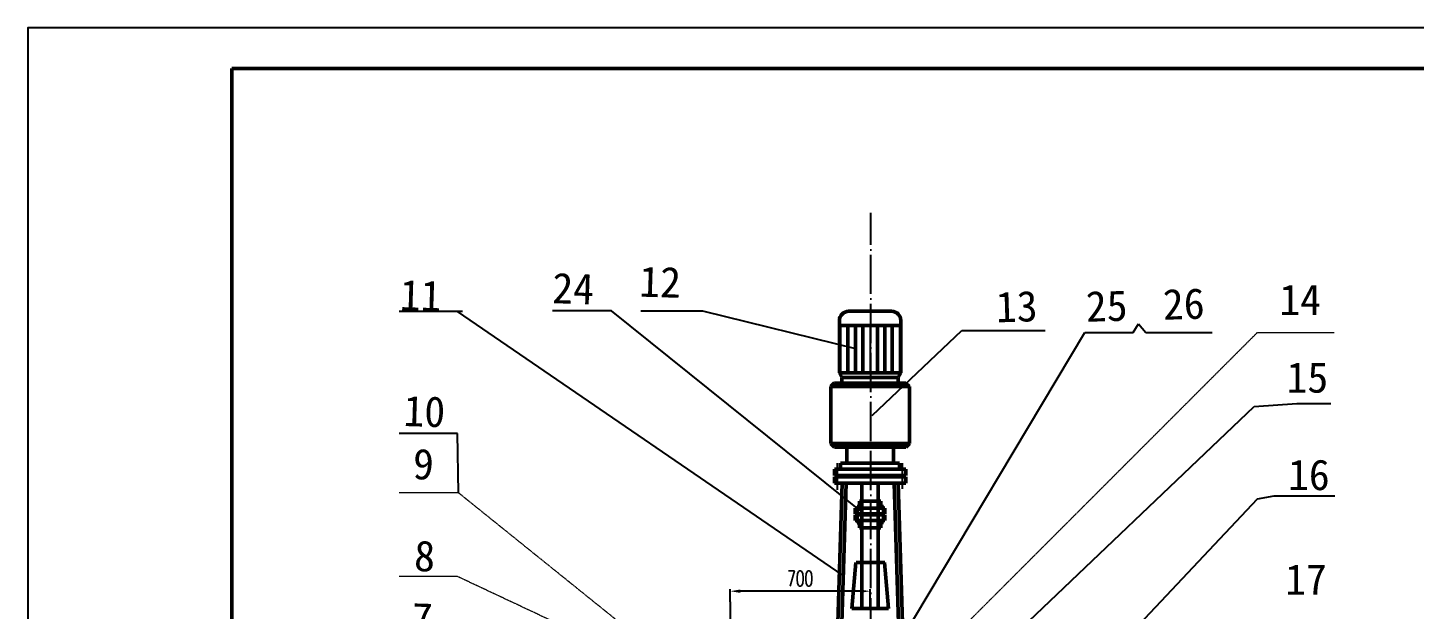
# Model space of a CAD drawing. Header units: millimetres. Extents: x -2068 to 14732, y -1331 to 10549.
# Drawn here: x -2068 to 4724, y 7702 to 10549 of the extents above; entities that cross this region are included whole.
import ezdxf

# ---------------------------------------------------------------- set-up
doc = ezdxf.new("R2010")
doc.units = ezdxf.units.MM
doc.linetypes.add('ACAD_ISO04W100', pattern=[30, 24, -3, 0, -3])
doc.linetypes.add('CENTER', pattern=[2, 1.25, -0.25, 0.25, -0.25])
doc.layers.get('0').update_dxf_attribs({"lineweight": 25})
doc.layers.add('center', color=1, linetype='ACAD_ISO04W100')
doc.layers.add('中心线', color=1, linetype='CENTER')
for name, color, linetype, lineweight in [('图层2', 1, 'CENTER', 5), ('图层3', 7, 'Continuous', 9), ('引线', 4, 'Continuous', 25), ('粗实线', 7, 'Continuous', 50), ('细实线', 7, 'Continuous', 25)]:
    doc.layers.add(name, color=color, linetype=linetype, lineweight=lineweight)
doc.styles.get("Standard").update_dxf_attribs({"font": 'txt', "bigfont": 'gbcbig.shx'})
doc.styles.add('TH_GBDIM', font='romans.shx', dxfattribs={"width": 0.66, "bigfont": 'hz.shx'})
doc.styles.add('样式 1', font='', dxfattribs={"height": 150})
doc.styles.get('样式 1').set_extended_font_data('FangSong_GB2312')
doc.dimstyles.new('副本 ISO-25', dxfattribs={"dimtxt": 150, "dimasz": 2.5, "dimexe": 1.25, "dimexo": 0.625, "dimtad": 1, "dimtxsty": 'Standard', "dimcen": 2.5, "dimadec": 0, "dimazin": 0, "dimtfac": 1, "dimtmove": 0, "dimatfit": 3, "dimfxl": 0, "dimarcsym": 0})
doc.dimstyles.new('副本 TH_GBDIM', dxfattribs={"dimscale": 5, "dimtxt": 15, "dimasz": 10, "dimexe": 2, "dimexo": 0, "dimgap": 5, "dimtad": 1, "dimtoh": 1, "dimdec": 0, "dimzin": 0, "dimdsep": 46, "dimtxsty": 'TH_GBDIM', "dimcen": 2.5, "dimclrd": 2, "dimclre": 2, "dimclrt": 2, "dimadec": 0, "dimazin": 0, "dimtfac": 0.714286, "dimtdec": 0, "dimtmove": 0, "dimatfit": 3, "dimfxl": 0, "dimtzin": 0, "dimlwd": -1, "dimlwe": -1, "dimarcsym": 0})

# ---------------------------------------------------------------- blocks, each defined once
blk = doc.blocks.new('*D26')
at = {"color": 2, "ltscale": 2}
for p, q in [((1372.6, 7737.6), (1372.6, 7800.4)), ((2008.4, 7790.4), (1422.6, 7790.4)), ((2058.4, 7706.2), (2058.4, 7800.4))]:
    blk.add_line(p, q, dxfattribs=at)
for points in [[(1422.6, 7798.7), (1422.6, 7782.1), (1372.6, 7790.4)], [(2008.4, 7798.7), (2008.4, 7782.1), (2058.4, 7790.4)]]:
    blk.add_solid(points, dxfattribs=at)
at = {"layer": 'Defpoints', "color": 0, "ltscale": 2}
for p in [(1372.6, 7790.4), (1372.6, 7737.6), (2058.4, 7706.2)]:
    blk.add_point(p, dxfattribs=at)
at = {"color": 2, "lineweight": 25, "ltscale": 2, "insert": (1715.5, 7852.9), "char_height": 75, "attachment_point": 5, "style": 'TH_GBDIM'}
blk.add_mtext('700', dxfattribs=at)

msp = doc.modelspace()

# ---------------------------------------------------------------- linework, layer by layer
for p, q in [((1914, 9091.4), (1914, 8860.2)), ((2058.4, 9091.4), (2058.4, 8860.2)), ((2202.7, 9091.4), (2202.7, 8860.2)), ((2002.3, 8208.2), (1993, 8199)), ((1993, 8208.2), (2002.2, 8198.9)), ((2005.2, 8166.2), (2005.2, 8168.5)), ((2112, 8166.2), (2005.2, 8166.2)), ((2112, 8166.2), (2005.2, 8166.2)), ((2005.2, 8166.2), (2005.2, 8163.9)), ((2112, 8166.2), (2005.2, 8166.2)), ((2112, 8168.5), (2112, 8166.2)), ((2112, 8163.9), (2112, 8166.2)), ((2114.9, 8208.2), (2124.2, 8199)), ((2124.1, 8208.2), (2115, 8198.9)), ((1993, 8124.2), (2002.2, 8133.5)), ((2002.3, 8124.2), (1993, 8133.4)), ((2114.9, 8124.2), (2124.2, 8133.4)), ((2124.1, 8124.2), (2115, 8133.5))]:
    msp.add_line(p, q)
at = {"lineweight": 50, "ltscale": 2}
for p, q in [((1884, 8810.1), (1865.9, 8792.1)), ((1884, 8810.1), (2232.8, 8809.6)), ((2250.8, 8792.1), (2232.8, 8809.6)), ((1865.9, 8514.1), (1884, 8496.1)), ((2232.8, 8496.1), (2250.8, 8514.1)), ((1884, 8387.3), (2232.8, 8387.3)), ((1884, 8357.2), (2232.8, 8357.2)), ((1914, 8417.4), (2202.7, 8417.4)), ((1884, 8349.7), (2232.8, 8349.7)), ((1884, 8319.6), (2232.8, 8319.6)), ((1921, 8319.6), (1891.2, 7352.9)), ((1941, 8319), (1910.6, 7332.9)), ((2175.8, 8319), (2206.1, 7332.9)), ((2195.8, 8319.6), (2225.5, 7352.9)), ((2006.3, 8231.2), (2110.8, 8231.2)), ((2011.1, 8231.2), (2106.1, 8231.2)), ((1988.4, 7931.2), (1968.4, 7706.2)), ((1990, 7931.5), (2130, 7931.5)), ((2128.4, 7931.2), (2148.4, 7706.2)), ((1968.4, 7706.2), (2148.4, 7706.2))]:
    msp.add_line(p, q, dxfattribs=at)
at = {"layer": 'center', "lineweight": 25, "ltscale": 8}
msp.add_line((2062.4, 1082.3), (2062.4, 9643.3), dxfattribs=at)
at = {"layer": 'center', "linetype": 'Continuous'}
for p, q in [((1899, 8286.9), (1899, 8417.4)), ((2217.8, 8292.2), (2217.8, 8417.4))]:
    msp.add_line(p, q, dxfattribs=at)
at = {"layer": 'center', "ltscale": 8}
msp.add_line((1372.6, 7737.6), (1372.6, 6918.9), dxfattribs=at)
at = {"layer": '中心线', "ltscale": 2}
for p, q in [((1997.6, 8214), (1997.6, 8117.7)), ((2119.5, 8213.6), (2119.5, 8117.7))]:
    msp.add_line(p, q, dxfattribs=at)
at = {"layer": '图层2', "color": 4, "ltscale": 2}
for p, q in [((2276.3, 7378.1), (3955.7, 9057.4)), ((3955.7, 9057.4), (4331.8, 9057.4)), ((42, 8272.4), (-248.6, 8272.4)), ((975.4, 7520.9), (42, 8272.4)), ((37.3, 7862.3), (-248.6, 7862.3)), ((1242, 7296.3), (37.3, 7862.3))]:
    msp.add_line(p, q, dxfattribs=at)
at = {"layer": '图层3', "color": 0, "linetype": 'Continuous', "lineweight": 50}
for p, q in [((1908, 8860.2), (1908, 9115.8)), ((1953.1, 9161), (2163.6, 9161)), ((2208.7, 9115.8), (2208.7, 8860.2)), ((1908, 9091.4), (2208.7, 9091.4)), ((1908, 8860.2), (1920.1, 8836.2)), ((1920.1, 8860.2), (1908, 8860.2)), ((1920.1, 8860.2), (2196.7, 8860.2)), ((1920.1, 8836.2), (1962.2, 8836.2)), ((1920.1, 8809.6), (1920.1, 8833.6)), ((1962.2, 8836.2), (2154.6, 8836.2)), ((2196.7, 8836.2), (2154.6, 8836.2)), ((2208.7, 8860.2), (2196.7, 8836.2)), ((2196.7, 8860.2), (2208.7, 8860.2)), ((2196.7, 8809.6), (2196.7, 8833.6)), ((1865.9, 8792.1), (1865.9, 8514.1)), ((1865.9, 8792.1), (2250.8, 8792.1)), ((2250.8, 8792.1), (2250.8, 8514.1)), ((1865.9, 8514.1), (2250.8, 8514.1)), ((1884, 8496.1), (1902, 8496.1)), ((1902, 8496.1), (2214.8, 8496.1)), ((1944.1, 8417.4), (1944.1, 8496.1)), ((2172.7, 8417.4), (2172.7, 8496.1)), ((2214.8, 8496.1), (2232.8, 8496.1)), ((1884, 8357.2), (1884, 8387.3)), ((1914, 8387.3), (1914, 8417.4)), ((1914, 8349.7), (1914, 8357.2)), ((2202.7, 8387.3), (2202.7, 8417.4)), ((2202.7, 8349.7), (2202.7, 8357.2)), ((2232.8, 8357.2), (2232.8, 8387.3)), ((1884, 8319.6), (1884, 8349.7)), ((2232.8, 8319.6), (2232.8, 8349.7))]:
    msp.add_line(p, q, dxfattribs=at)
for centre, start, end in [((1953.1, 9115.8), 90, 180), ((2163.6, 9115.8), 0, 90)]:
    msp.add_arc(centre, 45.1, start, end, dxfattribs=at)
at = {"layer": '引线', "ltscale": 2}
for p, q in [((61.2, 9160.2), (-248.6, 9160.2)), ((791.3, 9162.8), (503.1, 9162.8)), ((2029, 8168.5), (791.3, 9162.8)), ((1239, 9161.1), (934.5, 9161.1)), ((1994.6, 8975.8), (1239, 9161.1)), ((2069.1, 8651), (2507.1, 9067.6)), ((2107.4, 7378.1), (3111, 9057.7)), ((2507.1, 9067.6), (2915.7, 9066.6)), ((3111, 9057.7), (3347.5, 9057.2)), ((3347.5, 9057.2), (3373.8, 9099.9)), ((3373.8, 9099.9), (3409.7, 9057.7)), ((3409.7, 9057.7), (3734.6, 9057.7)), ((42, 8272.4), (36.5, 8563.3))]:
    msp.add_line(p, q, dxfattribs=at)
at = {"layer": '引线', "color": 4, "ltscale": 2}
for p, q in [((1925.8, 7867.8), (36.5, 9160.2)), ((36.5, 8563.3), (-248.6, 8563.3))]:
    msp.add_line(p, q, dxfattribs=at)
at = {"layer": '粗实线'}
for p, q in [((14531.8, 10349.3), (-1068.2, 10349.3)), ((-1068.2, 10349.3), (-1068.2, -1080.7)), ((1950.1, 9091.4), (1950.1, 8860.2)), ((1986.2, 9091.4), (1986.2, 8860.2)), ((2022.3, 9091.4), (2022.3, 8860.2)), ((2094.5, 9091.4), (2094.5, 8860.2)), ((2130.6, 9091.4), (2130.6, 8860.2)), ((2166.6, 9091.4), (2166.6, 8860.2)), ((2018.4, 8319.6), (2018.4, 8006.2)), ((2098.4, 8319.6), (2098.4, 8006.2)), ((2006.3, 8196.4), (2006.3, 8231.2)), ((2110.8, 8196.4), (2110.8, 8231.2)), ((1986, 8168.5), (1986, 8196.4)), ((1986, 8196.4), (2131.2, 8196.4)), ((2131.2, 8168.5), (1986, 8168.5)), ((2131.2, 8163.9), (1986, 8163.9)), ((1986, 8163.9), (1986, 8136)), ((2131.2, 8196.4), (2131.2, 8168.5)), ((2131.2, 8136), (2131.2, 8163.9)), ((1986, 8136), (2131.2, 8136)), ((2006.3, 8136), (2006.3, 8101.2)), ((2006.3, 8101.2), (2110.8, 8101.2)), ((2110.8, 8136), (2110.8, 8101.2)), ((2018.4, 8006.2), (2018.4, 7706.2)), ((2098.4, 8006.2), (2098.4, 7706.2))]:
    msp.add_line(p, q, dxfattribs=at)
at = {"layer": '细实线'}
msp.add_lwpolyline([(-2068.2, -1330.7), (14731.8, -1330.7), (14731.8, 10549.3), (-2068.2, 10549.3)], close=True, dxfattribs=at)

# ---------------------------------------------------------------- texts
at = {"layer": '引线', "lineweight": 25, "ltscale": 2, "char_height": 150, "style": '样式 1'}
for s, insert, attachment_point, rotation in [('12', (1129.5, 9226.7), 9, 358.26888), ('11', (-43.3, 9160.2), 9, 358.26888), ('24', (703.6, 9194.6), 9, 358.26888), ('13', (2676.7, 9104), 7, 1.73112), ('25', (3117.6, 9106.9), 7, 1.73112), ('26', (3495, 9116.8), 7, 1.73112), ('10', (-25.4, 8590.7), 9, 358.26888), ('9', (-80.8, 8333.8), 9, 358.26888), ('8', (-75, 7884), 9, 358.26888), ('7', (-86.4, 7582.2), 9, 358.26888)]:
    msp.add_mtext(s, dxfattribs=dict(at, insert=insert, attachment_point=attachment_point, rotation=rotation))
at = {"layer": '引线', "lineweight": 25, "ltscale": 2, "char_height": 150, "attachment_point": 7, "style": '样式 1'}
for s, insert in [('14', (4063.3, 9142.7)), ('15', (4098.4, 8760)), (' 16', (4003.7, 8283.1)), ('17 ', (4091.6, 7772.9))]:
    msp.add_mtext(s, dxfattribs=dict(at, insert=insert))

# ---------------------------------------------------------------- dimensions: what is measured, and where the dimension line sits
at = {"lineweight": 25, "ltscale": 2}
dim = msp.add_linear_dim(base=(1372.6, 7790.4), p1=(2058.4, 7706.2), p2=(1372.6, 7737.6), text='700', dimstyle='副本 TH_GBDIM', dxfattribs=at)
dim.commit()
dim.dimension.update_dxf_attribs({"geometry": '*D26', "text_midpoint": (1715.5, 7852.9)})

# ---------------------------------------------------------------- leaders
at = {"layer": '引线', "lineweight": 25, "ltscale": 2, "annotation_type": 0, "has_hookline": 1, "hookline_direction": 0}
for points, dimstyle, override, text_width in [([(2604.3, 7423.5), (3939.3, 8694.2), (4148.4, 8710)], '副本 ISO-25', {"dimasz": 5, "dimldrblk": 'Dot'}, 167), ([(2989.1, 7216.9), (3956.3, 8242), (4038, 8258.1)], '副本 TH_GBDIM', {"dimasz": 2.5, "dimclrd": 256, "dimldrblk": 'Dot'}, 271.6)]:
    msp.add_leader(points, dimstyle=dimstyle, override=override, dxfattribs=dict(at, text_width=text_width))

doc.saveas('drawing.dxf')
